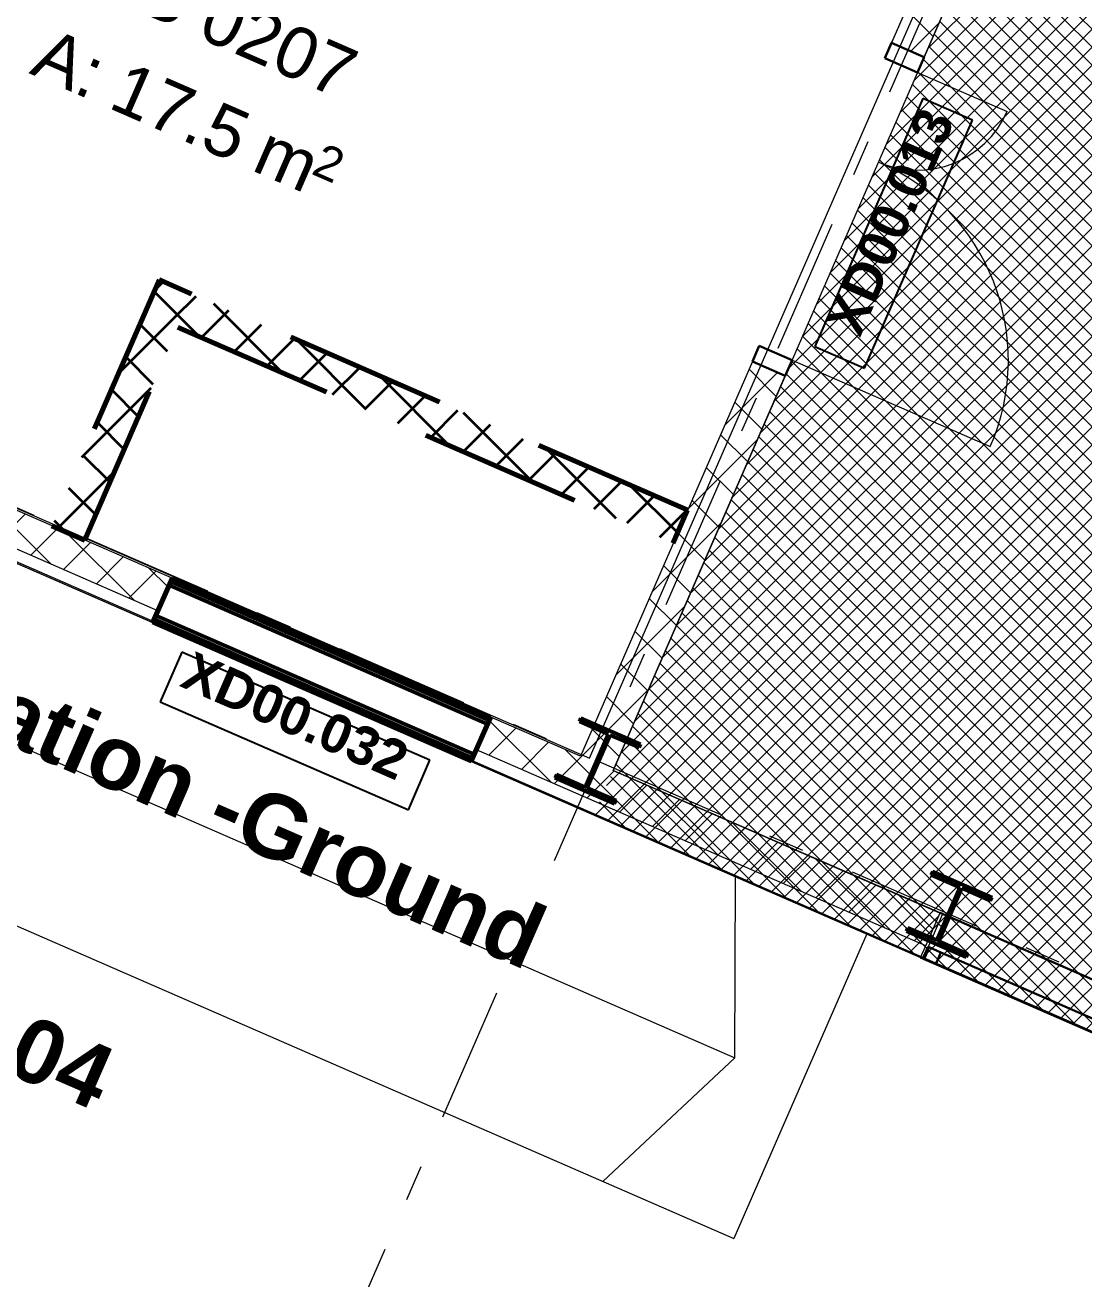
# Model space of a CAD drawing. Header units: millimetres. Extents: x -99530 to 1067232, y -97212 to 137997.
# Drawn here: x 1003276 to 1007418, y -1107 to 3799 of the extents above; entities that cross this region are included whole.
import ezdxf
from ezdxf.enums import TextEntityAlignment as Align

# ---------------------------------------------------------------- set-up
doc = ezdxf.new("R2010")
doc.units = ezdxf.units.MM
doc.header["$MEASUREMENT"] = 0
doc.linetypes.add('Double Dashed', pattern=[1093.611073, 529.166651, -211.666656, 141.111112, -211.666656])
doc.linetypes.add('Long Dashed', pattern=[1058.333302, 634.99999, -423.333311])
for name, color, linetype in [('A-05-M_Gross_Int_Circulation', 7, 'Continuous'), ('A-15-M_Column_Int', 7, 'Continuous'), ('A-15-MG_Structural_Grid', 7, 'Continuous'), ('A-25-M_Wall_Int', 7, 'Continuous'), ('ArchiCAD Door Markers', 7, 'Continuous'), ('ArchiCAD Doors', 7, 'Continuous'), ('ArchiCAD Windows', 7, 'Continuous'), ('Demolished_A-25-M_Wall_Int', 7, 'Continuous'), ('New_A-05-M_Gross_Int_Siemens', 7, 'Continuous'), ('New_ArchiCAD Door Markers', 7, 'Continuous'), ('New_ArchiCAD Doors', 7, 'Continuous')]:
    doc.layers.add(name, color=color, linetype=linetype)
for name, color, linetype, lineweight, true_color in [('A-05-M_Gross_Int_Circulation_Pen_No__74', 7, 'Continuous', 20, 0x606060), ('A-15-M_Column_Int_Pen_No__28', 7, 'Continuous', 50, 0x2a2a2a), ('A-15-MG_Structural_Grid_Pen_No__163', 7, 'Continuous', 0, 0x750077), ('A-25-M_Wall_Int_Pen_No__102', 7, 'Continuous', 15, 0xcccccc), ('A-25-M_Wall_Int_Pen_No__107', 7, 'Continuous', 15, 0xa6a6a6), ('A-25-M_Wall_Int_Pen_No__27', 7, 'Continuous', 50, 0x2a2a2a), ('ArchiCAD Doors_Pen_No__43', 7, 'Continuous', 30, 0x444444), ('ArchiCAD Doors_Pen_No__63', 7, 'Continuous', 20, 0x606060), ('ArchiCAD Windows_Pen_No__43', 7, 'Continuous', 30, 0x444444), ('New_A-05-M_Gross_Int_Siemens_Pen_No__74', 7, 'Continuous', 20, 0x606060), ('New_A-25-M_Wall_Int_Pen_No__27', 7, 'Continuous', 50, 0x2a2a2a)]:
    doc.layers.add(name, color=color, linetype=linetype, lineweight=lineweight, true_color=true_color)
for name, color, linetype, lineweight in [('A-25-M_Wall_Int_Pen_No__1', 7, 'Continuous', 13), ('A-30-M_Stair_Pen_No__1', 7, 'Continuous', 13), ('ArchiCAD Door Markers_Pen_No__1', 7, 'Continuous', 13), ('ArchiCAD Door Markers_Pen_No__5', 7, 'Continuous', 25), ('ArchiCAD Doors_Pen_No__1', 7, 'Continuous', 13), ('ArchiCAD Zone Stamps_Pen_No__6', 7, 'Continuous', 35), ('Demolished_A-25-M_Wall_Int_Pen_No__175', 1, 'Continuous', 35), ('Demolished_A-25-M_Wall_Int_Pen_No__177', 1, 'Continuous', 70), ('New_A-95-P_Text_1_50_GA_Pen_No__1', 7, 'Continuous', 13), ('New_ArchiCAD Door Markers_Pen_No__1', 7, 'Continuous', 13), ('New_ArchiCAD Door Markers_Pen_No__5', 7, 'Continuous', 25), ('New_ArchiCAD Doors_Pen_No__1', 7, 'Continuous', 13), ('New_ArchiCAD Zone Stamps_Pen_No__6', 7, 'Continuous', 35), ('New_ArchiCAD Zone Stamps_Pen_No__9', 7, 'Continuous', 13)]:
    doc.layers.add(name, color=color, linetype=linetype, lineweight=lineweight)
doc.styles.add('GENERATED_STYLE_1', font='')
doc.styles.add('GENERATED_STYLE_2', font='')
doc.styles.add('GENERATED_STYLE_3', font='')
doc.styles.add('GENERATED_STYLE_4', font='')
doc.styles.get('GENERATED_STYLE_1').set_extended_font_data('Arial', bold=True)
doc.styles.get('GENERATED_STYLE_2').set_extended_font_data('Swis721 BT', bold=True)
doc.styles.get('GENERATED_STYLE_3').set_extended_font_data('Arial')
doc.styles.get('GENERATED_STYLE_4').set_extended_font_data('Swis721 BT')
pattern_1 = [(45, (976938, 0), (-91.9239, 91.9239), []), (135, (976938, 0), (91.9239, 91.9239), [])]
pattern_2 = [(156.44035, (976938, 0), (69.2307, 158.7675), [0, -100]), (156.44035, (976857.55, -59.4), (69.2307, 158.7675), [0, -100])]
pattern_3 = [(103.994, (976938, 0), (-1137.956, 451.32), [0, -965.2, 0, -1079.5, 0, -1031.875]), (73.994, (976938, 0), (-1195.13, 1745.31), [0, -520.7, 0, -869.95, 0, -333.375]), (33.994, (976626.5, -716.2), (785.414, 1814.82), [0, -317.5, 0, -1143, 0, -1492.25]), (23.994, (976626.5, -716.2), (250.28, 1972.77), [0, -158.75, 0, -749.3, 0, -857.25])]

# ---------------------------------------------------------------- blocks, each defined once
blk = doc.blocks.new('M&E Store_INB 0207_49_3', base_point=(1004237, 3664.8))
at = {"layer": 'New_A-05-M_Gross_Int_Siemens_Pen_No__74', "linetype": 'Continuous'}
for p, q in [((1005484.1, 930.8), (1007105.3, 4648.7)), ((1001519.7, 2659.5), (1005484.1, 930.8))]:
    blk.add_line(p, q, dxfattribs=at)
at = {"layer": 'New_ArchiCAD Zone Stamps_Pen_No__6'}
for tag, height, style, p in [('ROOM_NAME', 250, 'GENERATED_STYLE_1', (1003901.8, 5007.4)), ('zoneNameLine2', 250, 'GENERATED_STYLE_1', (1003713.3, 4575.3)), ('ROOM_NUMBER', 200, 'GENERATED_STYLE_3', (1003524.9, 4154.6)), ('measuredAreaCode', 200, 'GENERATED_STYLE_3', (1003367.9, 3794.5)), ('DUMMY_649', 200, 'GENERATED_STYLE_3', (1003675.3, 3660.4)), ('DUMMY_650', 200, 'GENERATED_STYLE_3', (1004164.6, 3447.1)), ('DUMMY_651', 133.3, 'GENERATED_STYLE_3', (1004443.9, 3340.5))]:
    blk.add_attdef(tag, text='', height=height, rotation=336.4404, dxfattribs=dict(at, style=style)).set_placement(p, align=Align.TOP_LEFT)
blk = doc.blocks.new('Hub Circulation -Ground_INB 0250_52_3', base_point=(1002974.8, 161.4))
at = {"layer": 'A-05-M_Gross_Int_Circulation_Pen_No__74', "linetype": 'Continuous'}
blk.add_line((1026067, -8259.7), (991340, 6891.1), dxfattribs=at)
at = {"layer": 'ArchiCAD Zone Stamps_Pen_No__6'}
for tag, height, style, p in [('ROOM_NAME', 250, 'GENERATED_STYLE_1', (1001601, 1956.9)), ('zoneNameLine2', 250, 'GENERATED_STYLE_1', (1001412.6, 1524.8)), ('ROOM_NUMBER', 200, 'GENERATED_STYLE_3', (1001224.1, 1104.1)), ('measuredAreaCode', 200, 'GENERATED_STYLE_3', (1001067.1, 743.9)), ('DUMMY_649', 200, 'GENERATED_STYLE_3', (1001374.5, 609.9)), ('DUMMY_650', 200, 'GENERATED_STYLE_3', (1002003.7, 335.5)), ('DUMMY_651', 133.3, 'GENERATED_STYLE_3', (1002283, 229))]:
    blk.add_attdef(tag, text='', height=height, rotation=336.4404, dxfattribs=dict(at, style=style)).set_placement(p, align=Align.TOP_LEFT)
blk = doc.blocks.new('Workshop_INB 0206_68_3', base_point=(1018741.5, 2737))
at = {"layer": 'New_A-05-M_Gross_Int_Siemens_Pen_No__74', "linetype": 'Continuous'}
for p, q in [((1010088.4, 11230.1), (1005576.4, 882.5)), ((1005576.4, 882.5), (1006883.1, 312.7)), ((1006883.1, 312.7), (1026109.7, -8071))]:
    blk.add_line(p, q, dxfattribs=at)
at = {"layer": 'New_ArchiCAD Zone Stamps_Pen_No__9'}
for tag, height, style, p in [('ROOM_NAME', 250, 'GENERATED_STYLE_1', (1018435.4, 4067)), ('zoneNameLine2', 250, 'GENERATED_STYLE_1', (1018247, 3634.8)), ('ROOM_NUMBER', 200, 'GENERATED_STYLE_3', (1018058.6, 3214.1)), ('measuredAreaCode', 200, 'GENERATED_STYLE_3', (1017901.5, 2854)), ('DUMMY_649', 200, 'GENERATED_STYLE_3', (1018208.9, 2720)), ('DUMMY_650', 200, 'GENERATED_STYLE_3', (1018838.1, 2445.6)), ('DUMMY_651', 133.3, 'GENERATED_STYLE_3', (1019117.4, 2339.1))]:
    blk.add_attdef(tag, text='', height=height, rotation=336.4404, dxfattribs=dict(at, style=style)).set_placement(p, align=Align.TOP_LEFT)
blk = doc.blocks.new('Window 19')
at = {"layer": 'ArchiCAD Windows_Pen_No__43', "linetype": 'Continuous'}
for p, q in [((-4540, 140), (4540, 140)), ((-4475, 0), (4475, 0)), ((4475, -50), (4475, 0)), ((4475, 0), (4525, 0)), ((4525, 0), (4525, -50)), ((4525, 0), (4530, 0)), ((4525, -50), (4525, 0)), ((4530, 0), (4530, -50)), ((-4540, -50), (4540, -50)), ((4475, -50), (-4475, -50)), ((4525, -50), (4475, -50)), ((4530, -50), (4525, -50))]:
    blk.add_line(p, q, dxfattribs=at)
blk = doc.blocks.new('Simple Door Opening_5')
at = {"layer": 'ArchiCAD Doors_Pen_No__1', "linetype": 'Continuous'}
for p, q in [((4530, -50), (4530, 0)), ((4530, -190), (4530, -50))]:
    blk.add_line(p, q, dxfattribs=at)
blk = doc.blocks.new('Door Stamp 17[1]_3', base_point=(1004474.1, 1363.2))
at = {"layer": 'New_ArchiCAD Door Markers_Pen_No__5', "linetype": 'Continuous'}
for p, q in [((1003888.6, 1345.8), (1003803.9, 1151.6)), ((1004859.8, 922.2), (1003888.6, 1345.8)), ((1003803.9, 1151.6), (1004775.2, 728.1)), ((1003803.9, 1151.6), (1004775.2, 728.1)), ((1004775.2, 728.1), (1004859.8, 922.2))]:
    blk.add_line(p, q, dxfattribs=at)
at = {"layer": 'New_ArchiCAD Door Markers_Pen_No__1', "style": 'GENERATED_STYLE_2'}
blk.add_attdef('AC_WIDO_ID', text='', height=150, rotation=336.4403, dxfattribs=at).set_placement((1003857.8, 1172.9), align=Align.BOTTOM_LEFT)
blk = doc.blocks.new('Simple Door Opening[4]_3', base_point=(976938, 0))
at = {"layer": 'New_ArchiCAD Doors_Pen_No__1', "linetype": 'Continuous'}
for p, q in [((1003850.8, 1635), (1003794.8, 1506.6)), ((1003794.8, 1506.6), (1003774.8, 1460.8)), ((1005097.4, 1091.4), (1005041.5, 963)), ((1005041.5, 963), (1005021.5, 917.2))]:
    blk.add_line(p, q, dxfattribs=at)
at = {"layer": 'New_ArchiCAD Door Markers'}
ref = blk.add_blockref('Door Stamp 17[1]_3', (1004474.1, 1363.2), dxfattribs=at)
ref.add_attrib('AC_WIDO_ID', 'XD00.032', dxfattribs={"layer": 'New_ArchiCAD Door Markers_Pen_No__1', "color": 7, "height": 150, "rotation": 336.4403, "style": 'GENERATED_STYLE_2'}).set_placement((1003857.8, 1172.9), align=Align.BOTTOM_LEFT)
blk = doc.blocks.new('Wall_125_3', base_point=(991379.8, 7072.9))
at = {"layer": 'A-25-M_Wall_Int_Pen_No__107', "linetype": 'Continuous'}
h = blk.add_hatch(dxfattribs=at)
h.set_pattern_fill('Concrete_Block_0003', color=256, style=0, pattern_type=2)
h.set_pattern_definition(pattern_1)
h.paths.add_polyline_path([(997262.4, 4507.8), (997206.4, 4379.5), (1003794.8, 1506.6), (1003850.8, 1635)])
h = blk.add_hatch(dxfattribs=at)
h.set_pattern_fill('Plaster_0003', color=256, style=0, pattern_type=2)
h.set_pattern_definition(pattern_2)
h.paths.add_polyline_path([(997206.4, 4379.5), (997186.4, 4333.7), (1003774.8, 1460.8), (1003794.8, 1506.6)])
h = blk.add_hatch(dxfattribs=at)
h.set_pattern_fill('Concrete_Block_0003', color=256, style=0, pattern_type=2)
h.set_pattern_definition(pattern_1)
h.paths.add_polyline_path([(1005097.4, 1091.4), (1005041.5, 963), (1006799.1, 196.6), (1006855.1, 324.9)])
h = blk.add_hatch(dxfattribs=at)
h.set_pattern_fill('Plaster_0003', color=256, style=0, pattern_type=2)
h.set_pattern_definition(pattern_2)
h.paths.add_polyline_path([(1005041.5, 963), (1005021.5, 917.2), (1006779.1, 150.8), (1006799.1, 196.6)])
at = {"layer": 'A-25-M_Wall_Int_Pen_No__1', "linetype": 'Continuous'}
for p, q in [((1003794.8, 1506.6), (997206.4, 4379.5)), ((1006799.1, 196.6), (1005041.5, 963)), ((1006799.1, 196.6), (1006855.1, 324.9)), ((1006779.1, 150.8), (1006799.1, 196.6))]:
    blk.add_line(p, q, dxfattribs=at)
at = {"layer": 'A-25-M_Wall_Int_Pen_No__1', "linetype": 'Continuous', "flags": 128}
for points in [[(997186.4, 4333.7), (1003774.8, 1460.8)], [(1003850.8, 1635), (1001483.6, 2667.2)], [(1005448, 938.5), (1005097.4, 1091.4)], [(1005021.5, 917.2), (1006779.1, 150.8)], [(1006855.1, 324.9), (1005576.4, 882.5)]]:
    blk.add_lwpolyline(points, dxfattribs=at)
at = {"layer": 'Demolished_A-25-M_Wall_Int_Pen_No__177', "linetype": 'Long Dashed'}
for p, q in [((1003850.8, 1635), (1003774.8, 1460.8)), ((1005021.5, 917.2), (1005097.4, 1091.4))]:
    blk.add_line(p, q, dxfattribs=at)
at = {"layer": 'New_A-25-M_Wall_Int_Pen_No__27', "linetype": 'Continuous'}
for p, q in [((1003850.8, 1635), (1003774.8, 1460.8)), ((1005021.5, 917.2), (1005097.4, 1091.4))]:
    blk.add_line(p, q, dxfattribs=at)
at = {"layer": 'ArchiCAD Doors', "color": 251, "linetype": 'Continuous', "lineweight": 20, "true_color": 0x606060, "zscale": 1000, "rotation": 156.4403498074591}
blk.add_blockref('Simple Door Opening_5', (1010940.7, -1663.9), dxfattribs=at)
at = {"layer": 'ArchiCAD Windows', "color": 251, "linetype": 'Continuous', "lineweight": 20, "true_color": 0x606060, "xscale": -1, "zscale": 1000, "rotation": 336.4403498074591}
blk.add_blockref('Window 19', (1010960.7, -1618.1), dxfattribs=at)
at = {"layer": 'New_ArchiCAD Doors', "color": 251, "linetype": 'Continuous', "lineweight": 20, "true_color": 0x606060}
blk.add_blockref('Simple Door Opening[4]_3', (976938, 0), dxfattribs=at)
blk = doc.blocks.new('Double Door Asymmetric 19_9')
at = {"layer": 'ArchiCAD Doors_Pen_No__1', "linetype": 'Continuous'}
for p, q in [((-680, 0), (-692, 0)), ((-680, 0), (-680, -140)), ((680, 0), (680, -140)), ((680, 0), (692, 0)), ((-680, -140), (-692, -140)), ((680, -140), (692, -140))]:
    blk.add_line(p, q, dxfattribs=at)
at = {"layer": 'ArchiCAD Doors_Pen_No__43', "linetype": 'Continuous'}
for p, q in [((-614, 0), (-680, 0)), ((-680, 0), (-680, -140)), ((-614, -140), (-614, 0)), ((680, 0), (614, 0)), ((614, 0), (614, -140)), ((680, -140), (680, 0)), ((-680, -140), (-614, -140)), ((614, -140), (680, -140))]:
    blk.add_line(p, q, dxfattribs=at)
at = {"layer": 'ArchiCAD Doors_Pen_No__63', "linetype": 'Continuous'}
for p, q in [((614, 0), (614, 846)), ((-614, 0), (-614, 382))]:
    blk.add_line(p, q, dxfattribs=at)
for centre, radius, start, end in [((614, 0), 846, 90, 180), ((-614, 0), 382, 0, 90)]:
    blk.add_arc(centre, radius, start, end, dxfattribs=at)
blk = doc.blocks.new('Door Stamp 17_9')
at = {"layer": 'ArchiCAD Door Markers_Pen_No__5', "linetype": 'Continuous'}
for p, q in [((529.8, -200), (-529.8, -200)), ((-529.8, -200), (-529.8, -411.8)), ((529.8, -411.8), (529.8, -200)), ((-529.8, -411.8), (529.8, -411.8)), ((-529.8, -411.8), (529.8, -411.8))]:
    blk.add_line(p, q, dxfattribs=at)
at = {"layer": 'ArchiCAD Door Markers_Pen_No__1', "style": 'GENERATED_STYLE_2'}
blk.add_attdef('AC_WIDO_ID', text='', height=150, dxfattribs=at).set_placement((-470.9, -367.2), align=Align.BOTTOM_LEFT)
blk = doc.blocks.new('Wall_126_3', base_point=(1005448, 938.5))
at = {"layer": 'A-25-M_Wall_Int_Pen_No__107', "linetype": 'Continuous'}
h = blk.add_hatch(dxfattribs=at)
h.set_pattern_fill('Concrete_Block_0003', color=256, style=0, pattern_type=2)
h.set_pattern_definition(pattern_1)
h.paths.add_polyline_path([(1010034.8, 11457.3), (1006665.1, 3729.5), (1006793.4, 3673.6), (1010163.1, 11401.3)])
h = blk.add_hatch(dxfattribs=at)
h.set_pattern_fill('Concrete_Block_0003', color=256, style=0, pattern_type=2)
h.set_pattern_definition(pattern_1)
h.paths.add_polyline_path([(1005448, 938.5), (1005576.4, 882.5), (1006249.8, 2426.9), (1006121.5, 2482.9)])
at = {"layer": 'A-25-M_Wall_Int_Pen_No__1', "linetype": 'Continuous'}
for p, q in [((1006665.1, 3729.5), (1006669.9, 3740.5)), ((1006793.4, 3673.6), (1006665.1, 3729.5)), ((1006793.4, 3673.6), (1006798.2, 3684.6)), ((1006121.5, 2482.9), (1006116.7, 2471.9)), ((1006249.8, 2426.9), (1006121.5, 2482.9)), ((1006249.8, 2426.9), (1006245, 2415.9))]:
    blk.add_line(p, q, dxfattribs=at)
at = {"layer": 'A-25-M_Wall_Int_Pen_No__1', "linetype": 'Continuous', "flags": 128}
for points in [[(1006793.4, 3673.6), (1010163.1, 11401.3)], [(1007069.2, 4656.3), (1006665.1, 3729.5)], [(1006121.5, 2482.9), (1005448, 938.5)], [(1005576.4, 882.5), (1006249.8, 2426.9)]]:
    blk.add_lwpolyline(points, dxfattribs=at)
at = {"layer": 'ArchiCAD Door Markers'}
ref = blk.add_blockref('Door Stamp 17_9', (1006393.3, 3106.2), dxfattribs=dict(at, rotation=66.44041492154177))
ref.add_attrib('AC_WIDO_ID', 'XD00.013', dxfattribs={"layer": 'ArchiCAD Door Markers_Pen_No__1', "color": 7, "height": 150, "rotation": 66.4404, "style": 'GENERATED_STYLE_2'}).set_placement((1006582.5, 2554.8), align=Align.BOTTOM_LEFT)
at = {"layer": 'ArchiCAD Doors', "color": 251, "linetype": 'Continuous', "lineweight": 20, "true_color": 0x606060, "zscale": 1000, "rotation": 246.4404115839914}
blk.add_blockref('Double Door Asymmetric 19_9', (1006521.6, 3050.3), dxfattribs=at)
blk = doc.blocks.new('Wall_154_3', base_point=(1003380.8, 1839.1))
at = {"layer": 'Demolished_A-25-M_Wall_Int_Pen_No__175', "linetype": 'Continuous'}
h = blk.add_hatch(dxfattribs=at)
h.set_pattern_fill('Concrete_Block_0003', color=256, style=0, pattern_type=2)
h.set_pattern_definition(pattern_1)
h.paths.add_polyline_path([(1003509.1, 1783.2), (1003872.9, 2617.3), (1003800.5, 2801.6), (1003380.8, 1839.1)])
at = {"layer": 'Demolished_A-25-M_Wall_Int_Pen_No__177', "linetype": 'Long Dashed', "flags": 128}
for points in [[(1003800.5, 2801.6), (1003380.8, 1839.1)], [(1003509.1, 1783.2), (1003872.9, 2617.3)], [(1003380.8, 1839.1), (1003509.1, 1783.2)]]:
    blk.add_lwpolyline(points, dxfattribs=at)
blk = doc.blocks.new('Wall_155_3', base_point=(1003800.5, 2801.6))
at = {"layer": 'Demolished_A-25-M_Wall_Int_Pen_No__175', "linetype": 'Continuous'}
h = blk.add_hatch(dxfattribs=at)
h.set_pattern_fill('Concrete_Block_0003', color=256, style=0, pattern_type=2)
h.set_pattern_definition(pattern_1)
h.paths.add_polyline_path([(1003872.9, 2617.3), (1005811.6, 1771.9), (1005867.5, 1900.3), (1003800.5, 2801.6)])
at = {"layer": 'Demolished_A-25-M_Wall_Int_Pen_No__177', "linetype": 'Long Dashed', "flags": 128}
for points in [[(1005867.5, 1900.3), (1003800.5, 2801.6)], [(1003872.9, 2617.3), (1005811.6, 1771.9)], [(1005811.6, 1771.9), (1005867.5, 1900.3)]]:
    blk.add_lwpolyline(points, dxfattribs=at)
blk = doc.blocks.new('Wall_255_3', base_point=(1003774.8, 1460.8))
at = {"layer": 'A-25-M_Wall_Int_Pen_No__107', "linetype": 'Continuous'}
h = blk.add_hatch(dxfattribs=at)
h.set_pattern_fill('613_01__ad_AR_SAND_0003', color=256, style=0, pattern_type=2)
h.set_pattern_definition(pattern_3)
h.paths.add_polyline_path([(1003774.8, 1460.8), (1005021.5, 917.2), (1005027.5, 930.9), (1003780.8, 1474.5)])
at = {"layer": 'A-25-M_Wall_Int_Pen_No__27', "linetype": 'Continuous', "flags": 128}
for points in [[(1003780.8, 1474.5), (1003774.8, 1460.8)], [(1005027.5, 930.9), (1003780.8, 1474.5)], [(1003774.8, 1460.8), (1005021.5, 917.2)], [(1005021.5, 917.2), (1005027.5, 930.9)]]:
    blk.add_lwpolyline(points, dxfattribs=at)
blk = doc.blocks.new('Wall_256_3', base_point=(1003850.8, 1635))
at = {"layer": 'A-25-M_Wall_Int_Pen_No__107', "linetype": 'Continuous'}
h = blk.add_hatch(dxfattribs=at)
h.set_pattern_fill('613_01__ad_AR_SAND_0003', color=256, style=0, pattern_type=2)
h.set_pattern_definition(pattern_3)
h.paths.add_polyline_path([(1003844.8, 1621.2), (1005091.4, 1077.6), (1005097.4, 1091.4), (1003850.8, 1635)])
at = {"layer": 'A-25-M_Wall_Int_Pen_No__27', "linetype": 'Continuous', "flags": 128}
for points in [[(1003850.8, 1635), (1003844.8, 1621.2)], [(1003844.8, 1621.2), (1005091.4, 1077.6)], [(1005097.4, 1091.4), (1003850.8, 1635)], [(1005091.4, 1077.6), (1005097.4, 1091.4)]]:
    blk.add_lwpolyline(points, dxfattribs=at)
blk = doc.blocks.new('Wall_257_3', base_point=(1003844.8, 1621.2))
at = {"layer": 'A-25-M_Wall_Int_Pen_No__107', "linetype": 'Continuous'}
h = blk.add_hatch(dxfattribs=at)
h.set_pattern_fill('613_01__ad_AR_SAND_0003', color=256, style=0, pattern_type=2)
h.set_pattern_definition(pattern_3)
h.paths.add_polyline_path([(1003838.8, 1607.5), (1005085.4, 1063.9), (1005091.4, 1077.6), (1003844.8, 1621.2)])
at = {"layer": 'A-25-M_Wall_Int_Pen_No__27', "linetype": 'Continuous', "flags": 128}
for points in [[(1003844.8, 1621.2), (1003838.8, 1607.5)], [(1005091.4, 1077.6), (1003844.8, 1621.2)], [(1003838.8, 1607.5), (1005085.4, 1063.9)], [(1005085.4, 1063.9), (1005091.4, 1077.6)]]:
    blk.add_lwpolyline(points, dxfattribs=at)
blk = doc.blocks.new('Wall_258_3', base_point=(1005027.5, 930.9))
at = {"layer": 'A-25-M_Wall_Int_Pen_No__107', "linetype": 'Continuous'}
h = blk.add_hatch(dxfattribs=at)
h.set_pattern_fill('613_01__ad_AR_SAND_0003', color=256, style=0, pattern_type=2)
h.set_pattern_definition(pattern_3)
h.paths.add_polyline_path([(1005033.5, 944.7), (1003786.8, 1488.3), (1003780.8, 1474.5), (1005027.5, 930.9)])
at = {"layer": 'A-25-M_Wall_Int_Pen_No__27', "linetype": 'Continuous', "flags": 128}
for points in [[(1003786.8, 1488.3), (1003780.8, 1474.5)], [(1003780.8, 1474.5), (1005027.5, 930.9)], [(1005033.5, 944.7), (1003786.8, 1488.3)], [(1005027.5, 930.9), (1005033.5, 944.7)]]:
    blk.add_lwpolyline(points, dxfattribs=at)
blk = doc.blocks.new('Universal Columns Column 19')
at = {"layer": 'A-15-M_Column_Int', "linetype": 'Continuous', "lineweight": 0, "true_color": 0xffffff}
h = blk.add_hatch(dxfattribs=at)
h.set_pattern_fill('613_01__a5_STUCCO_0001', style=0, pattern_type=2)
h.set_pattern_definition([(286.3, (0, 0), (-3213820, 11866500), [3000, -14992680]), (309.93, (992000, -2522800), (-1760680, 765780), [4670, -4288600]), (111.49, (-168200, -712500), (765800, 1760700), [7100, -2708200]), (111.49, (-238700, -1062700), (765800, 1760700), [7100, -2708200]), (111.49, (-566500, -1578300), (765800, 1760700), [7100, -2708200]), (111.49, (-655700, -1708100), (765800, 1760700), [7100, -2708200]), (111.494, (-465300, -1834400), (765800, 1760700), [7100, -2708200]), (111.494, (-104200, -1931700), (765800, 1760700), [7100, -2708200]), (111.494, (257800, -2002000), (765800, 1760700), [7100, -2708200]), (183.06, (-194600, -886000), (2526450, 994900), [11200, -4282100]), (183.06, (-349700, -1079650), (2526450, 994900), [11200, -4282100]), (183.06, (116350, -2076500), (2526450, 994900), [11200, -4282100]), (111.49, (-350400, -1231700), (765800, 1760700), [7100, -2708200]), (111.49, (-502900, -1720200), (765800, 1760700), [7100, -2708200]), (111.494, (-274000, -1895900), (765800, 1760700), [7100, -2708200]), (111.494, (322000, -2155100), (765800, 1760700), [7100, -2708200]), (48.06, (-367140, -1412600), (765780, 1760680), [10500, -6061050]), (48.06, (-236400, -1671930), (765780, 1760680), [10520, -6061050]), (48.06, (-93300, -549600), (765800, 1760700), [10500, -6061050]), (48.06, (189050, -378800), (765800, 1760700), [10500, -6061050]), (48.06, (50600, -207200), (765800, 1760700), [10500, -6061050]), (48.06, (563700, -450600), (765800, 1760700), [10500, -6061050]), (48.06, (904800, -517960), (765780, 1760680), [10500, -6061050]), (48.06, (1265960, -877540), (765780, 1760680), [10500, -6061050]), (48.06, (1482600, -916100), (765780, 1760680), [10520, -6061050]), (48.06, (1273060, -1199550), (765780, 1760680), [10520, -6061050]), (48.06, (1211900, -1491860), (765780, 1760680), [10520, -6061050]), (48.06, (943500, -1689000), (765780, 1760680), [10520, -6061050]), (48.06, (1016600, -1999200), (765780, 1760680), [10520, -6061050]), (48.06, (801000, -2133260), (765780, 1760680), [10520, -6061050]), (48.06, (807600, -2293060), (765780, 1760680), [10520, -6061050]), (48.06, (630500, -2291960), (765780, 1760680), [10520, -6061050]), (48.06, (151700, -1607900), (765780, 1760680), [10520, -6061050]), (48.06, (70000, -1177460), (765780, 1760680), [10500, -6061050]), (48.06, (631750, -935800), (765780, 1760680), [10500, -6061050]), (48.06, (986700, -1181300), (765780, 1760680), [10500, -6061050]), (48.06, (850600, -1436000), (765780, 1760680), [10520, -6061050]), (48.06, (409300, -1365550), (765780, 1760680), [10500, -6061050]), (48.06, (488700, -1638000), (765780, 1760680), [10520, -6061050]), (48.06, (565600, -1787900), (765780, 1760680), [10520, -6061050]), (48.06, (297900, -886800), (765780, 1760680), [10500, -6061050]), (48.06, (277700, -629950), (765800, 1760700), [10500, -6061050]), (111.494, (551400, -2107800), (765800, 1760700), [7100, -2708200]), (111.494, (998900, -2140500), (765800, 1760700), [7100, -2708200]), (111.49, (707000, -1598400), (765800, 1760700), [7100, -2708200]), (111.494, (1193500, -1658100), (765800, 1760700), [7100, -2708200]), (111.49, (691100, -1191600), (765800, 1760700), [7100, -2708200]), (111.49, (1263300, -1334100), (765800, 1760700), [7100, -2708200]), (111.49, (979600, -866500), (765800, 1760700), [7100, -2708200]), (111.49, (1307600, -730700), (765800, 1760700), [7100, -2708200]), (111.49, (640400, -526600), (765800, 1760700), [7100, -2708200]), (111.49, (694500, -717200), (765800, 1760700), [7100, -2708200]), (111.49, (314700, -283700), (765800, 1760700), [7100, -2708200]), (111.49, (167600, -528500), (765800, 1760700), [7100, -2708200]), (111.49, (12400, -430600), (765800, 1760700), [7100, -2708200]), (111.49, (67100, -748000), (765800, 1760700), [7100, -2708200]), (111.49, (344000, -1091200), (765800, 1760700), [7100, -2708200]), (111.49, (29600, -939300), (765800, 1760700), [7100, -2708200]), (111.49, (438400, -757700), (765800, 1760700), [7100, -2708200]), (111.49, (-42600, -1373600), (765800, 1760700), [7100, -2708200]), (169.023, (65740, -1702860), (-7808487, 1302433), [10530, -17691000]), (169.023, (1133700, -1883880), (-7808487, 1302433), [10530, -17691000]), (169.023, (1445740, -1224800), (-7808487, 1302433), [10530, -17691000]), (169.023, (1047320, -1405880), (-7808487, 1302433), [10530, -17691000]), (169.023, (180300, -1357830), (-7808487, 1302433), [10530, -17691000]), (169.023, (-432670, -1577200), (-7808487, 1302433), [10530, -17691000]), (169.023, (223600, -966600), (-7808487, 1302433), [10530, -17691000]), (169.023, (1136430, -1014340), (-7808487, 1302433), [10530, -17691000]), (169.023, (1524220, -1021000), (-7808487, 1302433), [10530, -17691000]), (169.023, (1135220, -608810), (-7808487, 1302433), [10530, -17691000]), (169.023, (893470, -721350), (-7808487, 1302433), [10530, -17691000]), (169.023, (840820, -1017380), (-7808487, 1302433), [10530, -17691000]), (169.023, (46180, -1841170), (-7808487, 1302433), [10530, -17691000]), (169.023, (407640, -1861700), (-7808487, 1302433), [10530, -17691000]), (169.023, (845750, -1951000), (-7808487, 1302433), [10530, -17691000]), (48.06, (1350950, -1429200), (765780, 1760680), [10520, -6061050]), (48.06, (1140700, -2005970), (765780, 1760680), [10520, -6061050]), (48.06, (978100, -2309850), (765780, 1760680), [10520, -6061050]), (48.06, (198750, -158600), (765800, 1760700), [10500, -6061050]), (48.06, (458460, -261400), (765800, 1760700), [10500, -6061050]), (48.06, (772750, -448730), (765780, 1760680), [10500, -6061050]), (48.06, (1481360, -686060), (765780, 1760680), [10520, -6061050]), (48.06, (1667650, -817700), (765780, 1760680), [10520, -6061050]), (48.06, (1651400, -901750), (765780, 1760680), [10520, -6061050])])
h.paths.add_polyline_path([(-127.3, -127.05), (127.3, -127.05), (127.3, -112.85), (4.3, -112.85), (4.3, 112.85), (127.3, 112.85), (127.3, 127.05), (-127.3, 127.05), (-127.3, 112.85), (-4.3, 112.85), (-4.3, -112.85), (-127.3, -112.85)])
at = {"layer": 'A-15-M_Column_Int_Pen_No__28', "linetype": 'Continuous'}
for p, q in [((127.3, 127.05), (-127.3, 127.05)), ((-127.3, 127.05), (-127.3, 112.85)), ((-127.3, 112.85), (-4.3, 112.85)), ((-4.3, 112.85), (-4.3, -112.85)), ((4.3, -112.85), (4.3, 112.85)), ((4.3, 112.85), (127.3, 112.85)), ((127.3, 112.85), (127.3, 127.05)), ((-4.3, -112.85), (-127.3, -112.85)), ((-127.3, -112.85), (-127.3, -127.05)), ((-127.3, -127.05), (127.3, -127.05)), ((127.3, -112.85), (4.3, -112.85)), ((127.3, -127.05), (127.3, -112.85))]:
    blk.add_line(p, q, dxfattribs=at)
blk = doc.blocks.new('Existing Hub main')
at = {"layer": 'A-30-M_Stair_Pen_No__1', "linetype": 'Continuous'}
for p, q in [((1471.55, 1300), (7640, 1300)), ((7360, 650), (7080, 1300)), ((7640, 1300), (7640, 0)), ((1236.55, 650), (7360, 650)), ((7360, 650), (7080, 0)), ((1001.55, 0), (7640, 0))]:
    blk.add_line(p, q, dxfattribs=at)
blk = doc.blocks.new('Standard grid marker')
at = {"layer": 'A-15-MG_Structural_Grid_Pen_No__163', "linetype": 'Double Dashed'}
blk.add_line((1000, 0), (29726, 0), dxfattribs=at)
at = {"layer": 'A-15-MG_Structural_Grid_Pen_No__163', "style": 'GENERATED_STYLE_4'}
for tag, p in [('AC_MarkerText_1_0', (-500, 41.2)), ('AC_MarkerText_1_1', (31226, 41.2))]:
    blk.add_attdef(tag, text='', height=350, rotation=90, dxfattribs=at).set_placement(p, align=Align.MIDDLE_CENTER)
blk = doc.blocks.new('Standard grid marker_3')
at = {"layer": 'A-15-MG_Structural_Grid_Pen_No__163', "linetype": 'Double Dashed'}
blk.add_line((1000, 0), (74254.8, 0), dxfattribs=at)
at = {"layer": 'A-15-MG_Structural_Grid_Pen_No__163', "style": 'GENERATED_STYLE_4'}
for tag, p in [('AC_MarkerText_1_0', (-500, 43.4)), ('AC_MarkerText_1_1', (75754.8, 43.4))]:
    blk.add_attdef(tag, text='', height=350, rotation=360, dxfattribs=at).set_placement(p, align=Align.MIDDLE_CENTER)

msp = doc.modelspace()

# ---------------------------------------------------------------- hatches: boundary and pattern name
at = {"layer": 'A-25-M_Wall_Int_Pen_No__102', "linetype": 'Continuous'}
h = msp.add_hatch(dxfattribs=at)
h.set_pattern_fill('Grid_5x5_Diagonal_0003', color=256, style=0, pattern_type=2)
h.set_pattern_definition([(45, (976938, 0), (-35.35534, 35.35534), []), (135, (976938, 0), (35.35534, 35.35534), [])])
h.paths.add_polyline_path([(1021706.3, -19356.4), (1026468.7, -8434.9), (1005500.4, 708.3), (1010078, 11206.2), (1051211.5, -6730.2), (1041871.5, -28149.5)])

# ---------------------------------------------------------------- block references
at = {"layer": 'A-05-M_Gross_Int_Circulation', "linetype": 'Continuous'}
ref = msp.add_blockref('Hub Circulation -Ground_INB 0250_52_3', (1002974.8, 161.4), dxfattribs=at)
ref.add_attrib('ROOM_NAME', 'Hub Circulation -Ground', dxfattribs={"layer": 'ArchiCAD Zone Stamps_Pen_No__6', "color": 7, "height": 250, "rotation": 336.4404, "style": 'GENERATED_STYLE_1'}).set_placement((1001601, 1956.9), align=Align.TOP_LEFT)
at = {"layer": 'A-15-M_Column_Int', "linetype": 'Continuous', "zscale": 1000}
for p, rotation in [((1005516, 919.4), 336.440414821721), ((1006891, 319.9), 336.4404115839932)]:
    msp.add_blockref('Universal Columns Column 19', p, dxfattribs=dict(at, rotation=rotation))
at = {"layer": 'A-15-MG_Structural_Grid', "color": 8, "linetype": 'Continuous', "lineweight": 15, "zscale": 1000}
for name, p, rotation in [('Standard grid marker', (1011202.4, 13959.8), 246.440411583993), ('Standard grid marker_3', (980533.3, 11813.5), 336.440411583993)]:
    msp.add_blockref(name, p, dxfattribs=dict(at, rotation=rotation))
at = {"layer": 'A-25-M_Wall_Int', "color": 250, "lineweight": 50, "true_color": 0x2a2a2a}
for name, p in [('Wall_126_3', (1005448, 938.5)), ('Wall_125_3', (991379.8, 7072.9)), ('Wall_257_3', (1003844.8, 1621.2)), ('Wall_256_3', (1003850.8, 1635)), ('Wall_255_3', (1003774.8, 1460.8)), ('Wall_258_3', (1005027.5, 930.9))]:
    msp.add_blockref(name, p, dxfattribs=at)
at = {"layer": 'A-30-M_Stair_Pen_No__1', "linetype": 'Continuous', "zscale": 1000, "rotation": 336.4404115839932}
msp.add_blockref('Existing Hub main', (999045.5, 2104.8), dxfattribs=at)
at = {"layer": 'Demolished_A-25-M_Wall_Int', "color": 1, "lineweight": 70}
for name, p in [('Wall_154_3', (1003380.8, 1839.1)), ('Wall_155_3', (1003800.5, 2801.6))]:
    msp.add_blockref(name, p, dxfattribs=at)
at = {"layer": 'New_A-05-M_Gross_Int_Siemens', "linetype": 'Continuous'}
msp.add_blockref('Workshop_INB 0206_68_3', (1018741.5, 2737), dxfattribs=at)
ref = msp.add_blockref('M&E Store_INB 0207_49_3', (1004237, 3664.8), dxfattribs=at)
ref.add_attrib('ROOM_NUMBER', 'INB 0207', dxfattribs={"layer": 'New_ArchiCAD Zone Stamps_Pen_No__6', "color": 7, "height": 200, "rotation": 336.4404, "style": 'GENERATED_STYLE_3'}).set_placement((1003524.9, 4154.6), align=Align.TOP_LEFT)
ref.add_attrib('measuredAreaCode', 'A: ', dxfattribs={"layer": 'New_ArchiCAD Zone Stamps_Pen_No__6', "color": 7, "height": 200, "rotation": 336.4404, "style": 'GENERATED_STYLE_3'}).set_placement((1003367.9, 3794.5), align=Align.TOP_LEFT)
ref.add_attrib('DUMMY_649', '17.5', dxfattribs={"layer": 'New_ArchiCAD Zone Stamps_Pen_No__6', "color": 7, "height": 200, "rotation": 336.4404, "style": 'GENERATED_STYLE_3'}).set_placement((1003675.3, 3660.4), align=Align.TOP_LEFT)
ref.add_attrib('DUMMY_650', ' m', dxfattribs={"layer": 'New_ArchiCAD Zone Stamps_Pen_No__6', "color": 7, "height": 200, "rotation": 336.4404, "style": 'GENERATED_STYLE_3'}).set_placement((1004164.6, 3447.1), align=Align.TOP_LEFT)
ref.add_attrib('DUMMY_651', '2', dxfattribs={"layer": 'New_ArchiCAD Zone Stamps_Pen_No__6', "color": 7, "height": 133.3, "rotation": 336.4404, "style": 'GENERATED_STYLE_3'}).set_placement((1004443.9, 3340.5), align=Align.TOP_LEFT)

# ---------------------------------------------------------------- texts
at = {"layer": 'New_A-95-P_Text_1_50_GA_Pen_No__1', "linetype": 'Continuous', "insert": (1002489.7, 283.4), "char_height": 250, "attachment_point": 1, "rotation": 336.4404, "style": 'GENERATED_STYLE_2'}
msp.add_mtext('\\A1;{\\fSwis721 BT|b1|i0|c0|p34;\\C5;Stair 04}', dxfattribs=at)

doc.saveas('drawing.dxf')
